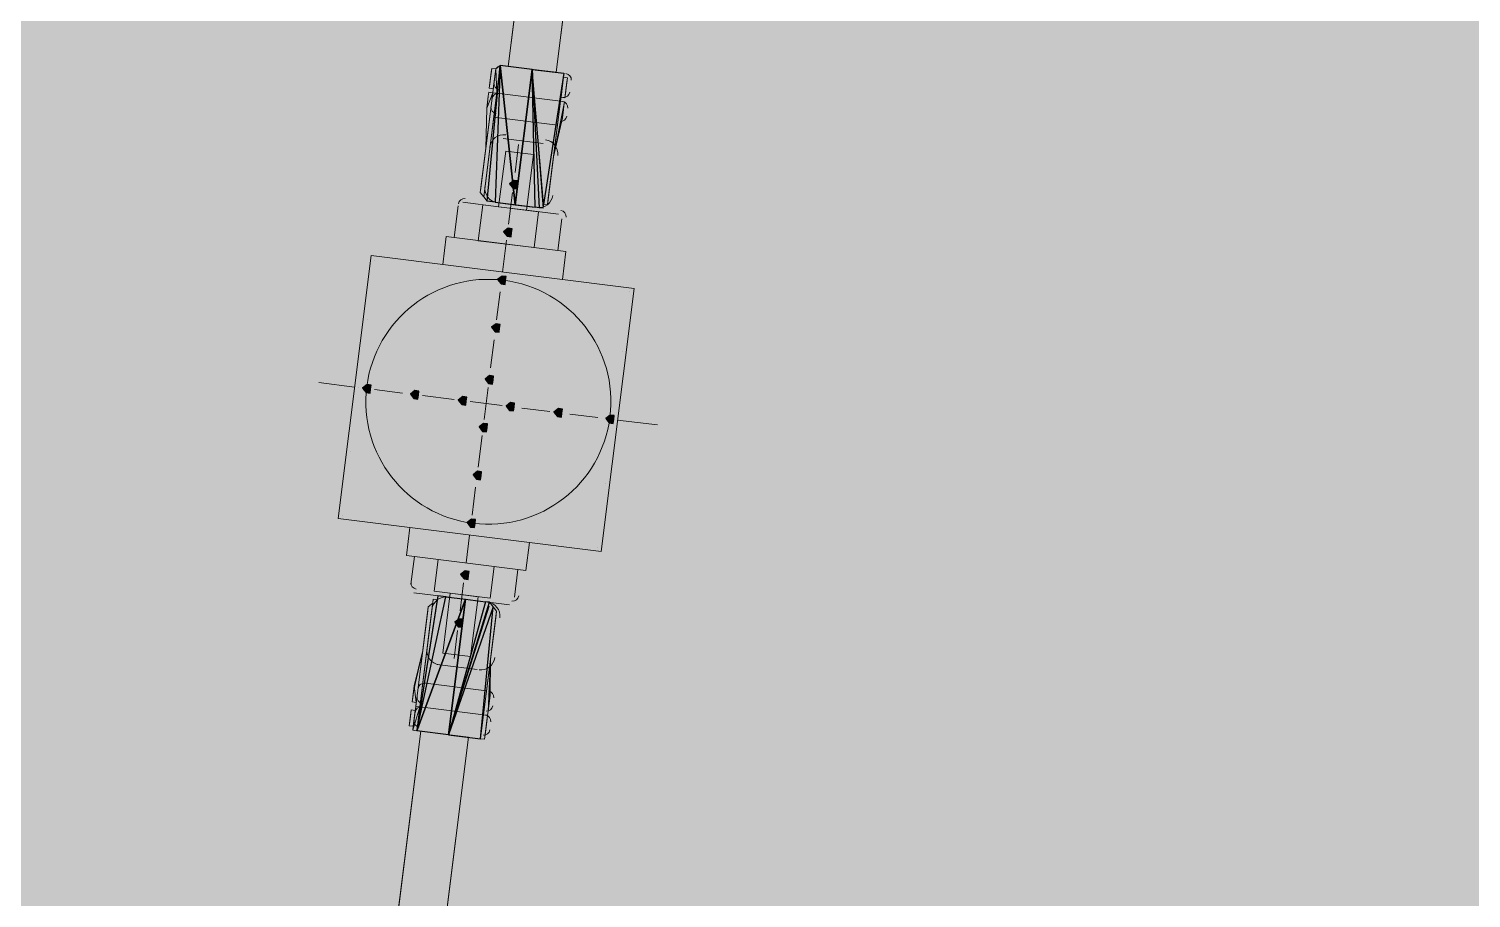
# Model space of a CAD drawing. Header units: metres. Extents: x -4 to 509425, y 7549 to 4732445.
# Drawn here: x 476029.564 to 476032.604, y 4719773.842 to 4719775.675 of the extents above; entities that cross this region are included whole.
import ezdxf

# ---------------------------------------------------------------- set-up
doc = ezdxf.new("R2010")
doc.units = ezdxf.units.M
doc.header["$LTSCALE"] = 0.01
doc.header["$MEASUREMENT"] = 0
doc.layers.get('0').update_dxf_attribs({"lineweight": 0})
doc.layers.add('_SUBESTACIÓN', color=1, linetype='Continuous')
doc.layers.add('SUBESTACION LA VID', color=253, linetype='Continuous')

# ---------------------------------------------------------------- blocks, each defined once
blk = doc.blocks.new('A$Cfff6051d')
at = {"layer": 'SUBESTACION LA VID', "transparency": 33554687}
h = blk.add_hatch(color=256, dxfattribs=at)
h.dxf.hatch_style = 2
h.paths.add_polyline_path([(476030.5941, 4719775.346), (476030.5952, 4719775.3544), (476030.5868, 4719775.3555), (476030.5773, 4719775.3481), (476030.5847, 4719775.3387), (476030.5931, 4719775.3376)])
h = blk.add_hatch(color=256, dxfattribs=at)
h.dxf.hatch_style = 2
h.paths.add_polyline_path([(476030.5815, 4719775.2452), (476030.5826, 4719775.2536), (476030.5742, 4719775.2547), (476030.5647, 4719775.2473), (476030.5721, 4719775.2379), (476030.5805, 4719775.2368)])
h = blk.add_hatch(color=256, dxfattribs=at)
h.dxf.hatch_style = 2
h.paths.add_polyline_path([(476030.5689, 4719775.1444), (476030.5699, 4719775.1528), (476030.5615, 4719775.1539), (476030.5521, 4719775.1465), (476030.5594, 4719775.1371), (476030.5678, 4719775.136)])
h = blk.add_hatch(color=256, dxfattribs=at)
h.dxf.hatch_style = 2
h.paths.add_polyline_path([(476030.5562, 4719775.0436), (476030.5573, 4719775.052), (476030.5489, 4719775.0531), (476030.5394, 4719775.0457), (476030.5468, 4719775.0363), (476030.5552, 4719775.0352)])
h = blk.add_hatch(color=256, dxfattribs=at)
h.dxf.hatch_style = 2
h.paths.add_polyline_path([(476030.5425, 4719774.9344), (476030.5436, 4719774.9428), (476030.5352, 4719774.9438), (476030.5257, 4719774.9365), (476030.5331, 4719774.927), (476030.5415, 4719774.926)])
h = blk.add_hatch(color=256, dxfattribs=at)
h.dxf.hatch_style = 2
h.paths.add_polyline_path([(476030.2842, 4719774.9156), (476030.2853, 4719774.924), (476030.2769, 4719774.925), (476030.2674, 4719774.9177), (476030.2748, 4719774.9082), (476030.2832, 4719774.9072)])
h = blk.add_hatch(color=256, dxfattribs=at)
h.dxf.hatch_style = 2
h.paths.add_polyline_path([(476030.385, 4719774.9029), (476030.3861, 4719774.9113), (476030.3777, 4719774.9124), (476030.3682, 4719774.9051), (476030.3756, 4719774.8956), (476030.384, 4719774.8945)])
h = blk.add_hatch(color=256, dxfattribs=at)
h.dxf.hatch_style = 2
h.paths.add_polyline_path([(476030.4858, 4719774.8903), (476030.4869, 4719774.8987), (476030.4785, 4719774.8998), (476030.469, 4719774.8924), (476030.4764, 4719774.883), (476030.4848, 4719774.8819)])
h = blk.add_hatch(color=256, dxfattribs=at)
h.dxf.hatch_style = 2
h.paths.add_polyline_path([(476030.5866, 4719774.8777), (476030.5877, 4719774.8861), (476030.5793, 4719774.8871), (476030.5698, 4719774.8798), (476030.5772, 4719774.8703), (476030.5856, 4719774.8693)])
h = blk.add_hatch(color=256, dxfattribs=at)
h.dxf.hatch_style = 2
h.paths.add_polyline_path([(476030.6874, 4719774.865), (476030.6885, 4719774.8734), (476030.6801, 4719774.8745), (476030.6706, 4719774.8671), (476030.678, 4719774.8577), (476030.6864, 4719774.8566)])
h = blk.add_hatch(color=256, dxfattribs=at)
h.dxf.hatch_style = 2
h.paths.add_polyline_path([(476030.7966, 4719774.8513), (476030.7977, 4719774.8597), (476030.7893, 4719774.8608), (476030.7798, 4719774.8534), (476030.7872, 4719774.844), (476030.7956, 4719774.8429)])
h = blk.add_hatch(color=256, dxfattribs=at)
h.dxf.hatch_style = 2
h.paths.add_polyline_path([(476030.5299, 4719774.8336), (476030.531, 4719774.842), (476030.5226, 4719774.843), (476030.5131, 4719774.8357), (476030.5205, 4719774.8262), (476030.5289, 4719774.8252)])
h = blk.add_hatch(color=256, dxfattribs=at)
h.dxf.hatch_style = 2
h.paths.add_polyline_path([(476030.5173, 4719774.7328), (476030.5183, 4719774.7412), (476030.5099, 4719774.7422), (476030.5005, 4719774.7349), (476030.5078, 4719774.7254), (476030.5162, 4719774.7244)])
h = blk.add_hatch(color=256, dxfattribs=at)
h.dxf.hatch_style = 2
h.paths.add_polyline_path([(476030.5046, 4719774.632), (476030.5057, 4719774.6404), (476030.4973, 4719774.6414), (476030.4878, 4719774.6341), (476030.4952, 4719774.6246), (476030.5036, 4719774.6236)])
h = blk.add_hatch(color=256, dxfattribs=at)
h.dxf.hatch_style = 2
h.paths.add_polyline_path([(476030.4909, 4719774.5228), (476030.492, 4719774.5312), (476030.4836, 4719774.5322), (476030.4741, 4719774.5249), (476030.4815, 4719774.5154), (476030.4899, 4719774.5144)])
h = blk.add_hatch(color=256, dxfattribs=at)
h.dxf.hatch_style = 2
h.paths.add_polyline_path([(476030.4783, 4719774.422), (476030.4794, 4719774.4304), (476030.471, 4719774.4314), (476030.4615, 4719774.4241), (476030.4689, 4719774.4146), (476030.4773, 4719774.4136)])
at = {"layer": 'SUBESTACION LA VID', "lineweight": 15}
for p, q in [((476030.7554, 4719777.0408), (476030.5743, 4719775.5959)), ((476030.8562, 4719777.0282), (476030.6751, 4719775.5833)), ((476030.5354, 4719775.5581), (476030.5386, 4719775.5833)), ((476030.5575, 4719775.598), (476030.6919, 4719775.5812)), ((476030.6982, 4719775.5633), (476030.695, 4719775.5381)), ((476030.5291, 4719775.5077), (476030.5312, 4719775.5245)), ((476030.5501, 4719775.5392), (476030.6845, 4719775.5224)), ((476030.6845, 4719775.5224), (476030.5501, 4719775.5392)), ((476030.527, 4719775.4227), (476030.5291, 4719775.5077)), ((476030.6908, 4719775.5045), (476030.6887, 4719775.4877)), ((476030.6782, 4719775.472), (476030.5438, 4719775.4888)), ((476030.6698, 4719775.4048), (476030.6887, 4719775.4877)), ((476030.5637, 4719775.4437), (476030.6477, 4719775.4331)), ((476030.5889, 4719775.3723), (476030.5963, 4719775.4311)), ((476030.5164, 4719775.3387), (476030.527, 4719775.4227)), ((476030.6698, 4719775.4048), (476030.6592, 4719775.3208)), ((476030.4786, 4719775.3093), (476030.5542, 4719775.2998)), ((476030.6309, 4719775.2987), (476030.5469, 4719775.3093)), ((476030.5752, 4719775.2631), (476030.5836, 4719775.3303)), ((476030.4607, 4719775.2348), (476030.4692, 4719775.302)), ((476030.5542, 4719775.2998), (476030.613, 4719775.2924)), ((476030.613, 4719775.2924), (476030.6802, 4719775.284)), ((476030.6792, 4719775.2074), (476030.6876, 4719775.2746)), ((476030.4366, 4719775.178), (476030.4439, 4719775.2369)), ((476030.4439, 4719775.2369), (476030.696, 4719775.2053)), ((476030.5626, 4719775.1623), (476030.571, 4719775.2295)), ((476030.2927, 4719775.1876), (476030.2927, 4719775.1876)), ((476030.6886, 4719775.1465), (476030.696, 4719775.2053)), ((476030.4271, 4719775.1707), (476030.4271, 4719775.1707)), ((476030.5615, 4719775.1539), (476030.5615, 4719775.1539)), ((476030.7043, 4719775.1359), (476030.7043, 4719775.1359)), ((476030.5499, 4719775.0615), (476030.5573, 4719775.1203)), ((476030.8303, 4719775.1202), (476030.8303, 4719775.1202)), ((476030.2769, 4719775.0616), (476030.2769, 4719775.0616)), ((476030.5373, 4719774.9606), (476030.5447, 4719775.0195)), ((476030.8145, 4719774.9942), (476030.8145, 4719774.9942)), ((476030.2506, 4719774.9198), (476030.175, 4719774.9293)), ((476030.259, 4719774.9187), (476030.259, 4719774.9187)), ((476030.3514, 4719774.9072), (476030.2926, 4719774.9145)), ((476030.5236, 4719774.8514), (476030.532, 4719774.9186)), ((476030.4606, 4719774.8935), (476030.3934, 4719774.9019)), ((476030.5614, 4719774.8808), (476030.4942, 4719774.8893)), ((476030.6622, 4719774.8682), (476030.6034, 4719774.8756)), ((476030.763, 4719774.8556), (476030.7042, 4719774.8629)), ((476030.7966, 4719774.8513), (476030.7966, 4719774.8513)), ((476030.889, 4719774.8398), (476030.805, 4719774.8503)), ((476030.511, 4719774.7506), (476030.5194, 4719774.8178)), ((476030.2422, 4719774.7843), (476030.2422, 4719774.7843)), ((476030.4983, 4719774.6498), (476030.5057, 4719774.7086)), ((476030.7798, 4719774.7169), (476030.7798, 4719774.7169)), ((476030.2253, 4719774.6499), (476030.2253, 4719774.6499)), ((476030.3597, 4719774.6331), (476030.3597, 4719774.6331)), ((476030.3671, 4719774.6236), (476030.3597, 4719774.5648)), ((476030.4941, 4719774.6162), (476030.4941, 4719774.6162)), ((476030.4857, 4719774.549), (476030.4931, 4719774.6078)), ((476030.6191, 4719774.592), (476030.6117, 4719774.5332)), ((476030.6369, 4719774.5983), (476030.6369, 4719774.5983)), ((476030.7629, 4719774.5825), (476030.7629, 4719774.5825)), ((476030.3597, 4719774.5648), (476030.6117, 4719774.5332)), ((476030.3765, 4719774.5627), (476030.3691, 4719774.5039)), ((476030.5949, 4719774.5353), (476030.5875, 4719774.4765)), ((476030.4731, 4719774.4482), (476030.4804, 4719774.507)), ((476030.3754, 4719774.4861), (476030.451, 4719774.4766)), ((476030.5266, 4719774.4671), (476030.4426, 4719774.4776)), ((476030.4521, 4719774.485), (476030.5109, 4719774.4776)), ((476030.5098, 4719774.4692), (476030.577, 4719774.4608)), ((476030.4048, 4719774.4483), (476030.3943, 4719774.3642)), ((476030.5371, 4719774.3463), (476030.5476, 4719774.4303)), ((476030.4604, 4719774.3474), (476030.4678, 4719774.4062)), ((476030.3943, 4719774.3642), (476030.3753, 4719774.2813)), ((476030.5371, 4719774.3463), (476030.535, 4719774.2613)), ((476030.4247, 4719774.3348), (476030.5087, 4719774.3243)), ((476030.3753, 4719774.2813), (476030.3732, 4719774.2645)), ((476030.5287, 4719774.2791), (476030.3942, 4719774.296)), ((476030.3879, 4719774.2456), (476030.5223, 4719774.2287)), ((476030.5223, 4719774.2287), (476030.3879, 4719774.2456)), ((476030.5328, 4719774.2445), (476030.535, 4719774.2613)), ((476030.369, 4719774.2309), (476030.3669, 4719774.2141)), ((476030.39, 4719774.1941), (476029.7192, 4719768.8431)), ((476030.3816, 4719774.1952), (476030.516, 4719774.1783)), ((476030.5265, 4719774.1941), (476030.5286, 4719774.2109)), ((476030.4908, 4719774.1815), (476029.82, 4719768.8305))]:
    blk.add_line(p, q, dxfattribs=at)
at = {"layer": 'SUBESTACION LA VID', "lineweight": 0}
for p, q in [((476030.5344, 4719775.5497), (476030.5396, 4719775.5917)), ((476030.5344, 4719775.5497), (476030.5386, 4719775.5833)), ((476030.5354, 4719775.5581), (476030.5386, 4719775.5833)), ((476030.5428, 4719775.5487), (476030.548, 4719775.5907)), ((476030.5501, 4719775.5392), (476030.5564, 4719775.5896)), ((476030.6487, 4719775.305), (476030.6919, 4719775.5812)), ((476030.6856, 4719775.5308), (476030.6908, 4719775.5728)), ((476030.694, 4719775.5297), (476030.6982, 4719775.5633)), ((476030.5291, 4719775.5077), (476030.5417, 4719775.5403)), ((476030.5291, 4719775.5077), (476030.5417, 4719775.5403)), ((476030.5291, 4719775.5077), (476030.5323, 4719775.5329)), ((476030.5291, 4719775.5077), (476030.5323, 4719775.5329)), ((476030.5291, 4719775.5077), (476030.5323, 4719775.5329)), ((476030.6698, 4719775.4048), (476030.6845, 4719775.5224)), ((476030.6698, 4719775.4048), (476030.6929, 4719775.5213)), ((476030.6698, 4719775.4048), (476030.6929, 4719775.5213)), ((476030.6698, 4719775.4048), (476030.6919, 4719775.5129)), ((476030.6698, 4719775.4048), (476030.6919, 4719775.5129)), ((476030.4153, 4719774.464), (476030.3879, 4719774.2456)), ((476030.5424, 4719774.4566), (476030.516, 4719774.1783)), ((476030.5371, 4719774.3463), (476030.5223, 4719774.2287)), ((476030.5371, 4719774.3463), (476030.5318, 4719774.2361)), ((476030.5371, 4719774.3463), (476030.5318, 4719774.2361)), ((476030.5371, 4719774.3463), (476030.5318, 4719774.2361)), ((476030.5371, 4719774.3463), (476030.5318, 4719774.2361)), ((476030.3764, 4719774.2897), (476030.3722, 4719774.2561)), ((476030.3764, 4719774.2897), (476030.3722, 4719774.2561)), ((476030.3764, 4719774.2897), (476030.3722, 4719774.2561)), ((476030.3764, 4719774.2897), (476030.3806, 4719774.255)), ((476030.3764, 4719774.2897), (476030.3806, 4719774.255)), ((476030.3701, 4719774.2393), (476030.3659, 4719774.2057)), ((476030.3701, 4719774.2393), (476030.3659, 4719774.2057)), ((476030.3785, 4719774.2382), (476030.3743, 4719774.2046)), ((476030.5297, 4719774.2193), (476030.5255, 4719774.1857)), ((476030.39, 4719774.1941), (476030.4908, 4719774.1815))]:
    blk.add_line(p, q, dxfattribs=at)
at = {"layer": 'SUBESTACION LA VID', "lineweight": 15}
for points in [[(476030.7554, 4719777.0408), (476030.8562, 4719777.0282), (476030.6751, 4719775.5833), (476030.5743, 4719775.5959), (476030.7554, 4719777.0408)], [(476030.5164, 4719775.3387), (476030.5154, 4719775.3303), (476030.5227, 4719775.3208), (476030.5301, 4719775.3114), (476030.5469, 4719775.3093), (476030.5889, 4719775.304), (476030.6247, 4719775.5896), (476030.5575, 4719775.598), (476030.548, 4719775.5907), (476030.5396, 4719775.5917), (476030.5386, 4719775.5833), (476030.5354, 4719775.5581), (476030.5344, 4719775.5497), (476030.5428, 4719775.5487), (476030.5417, 4719775.5403), (476030.5501, 4719775.5392), (476030.5417, 4719775.5403), (476030.5333, 4719775.5413), (476030.5323, 4719775.5329), (476030.5312, 4719775.5245), (476030.5291, 4719775.5077), (476030.527, 4719775.4227), (476030.5164, 4719775.3387)], [(476030.6592, 4719775.3208), (476030.6582, 4719775.3124), (476030.6571, 4719775.304), (476030.6487, 4719775.305), (476030.6477, 4719775.2966), (476030.6393, 4719775.2977), (476030.6309, 4719775.2987), (476030.5889, 4719775.304), (476030.6247, 4719775.5896), (476030.6919, 4719775.5812), (476030.6908, 4719775.5728), (476030.6992, 4719775.5717), (476030.6982, 4719775.5633), (476030.695, 4719775.5381), (476030.694, 4719775.5297), (476030.6856, 4719775.5308), (476030.6845, 4719775.5224), (476030.6929, 4719775.5213), (476030.6919, 4719775.5129), (476030.6908, 4719775.5045), (476030.6887, 4719775.4877), (476030.6698, 4719775.4048), (476030.6592, 4719775.3208)], [(476030.5542, 4719775.2998), (476030.569, 4719775.4174), (476030.6278, 4719775.4101), (476030.613, 4719775.2924)], [(476030.5206, 4719775.304), (476030.5111, 4719775.2284), (476030.6288, 4719775.2137), (476030.6382, 4719775.2893), (476030.5206, 4719775.304)], [(476030.8398, 4719775.1275), (476030.7703, 4719774.5731), (476030.2159, 4719774.6426), (476030.2854, 4719775.197), (476030.8398, 4719775.1275)], [(476030.4185, 4719774.4892), (476030.4269, 4719774.5564), (476030.5445, 4719774.5417), (476030.5361, 4719774.4745), (476030.4185, 4719774.4892)], [(476030.4048, 4719774.4483), (476030.4059, 4719774.4567), (476030.4153, 4719774.464), (476030.4164, 4719774.4724), (476030.4248, 4719774.4713), (476030.4258, 4719774.4797), (476030.4426, 4719774.4776), (476030.4846, 4719774.4724), (476030.4488, 4719774.1868), (476030.3816, 4719774.1952), (476030.3732, 4719774.1962), (476030.3743, 4719774.2046), (476030.3659, 4719774.2057), (476030.3669, 4719774.2141), (476030.369, 4719774.2309), (476030.3701, 4719774.2393), (476030.3785, 4719774.2382), (476030.3795, 4719774.2466), (476030.3879, 4719774.2456), (476030.3795, 4719774.2466), (476030.3806, 4719774.255), (476030.3722, 4719774.2561), (476030.3732, 4719774.2645), (476030.3753, 4719774.2813), (476030.3764, 4719774.2897), (476030.3943, 4719774.3642), (476030.4048, 4719774.4483)], [(476030.4521, 4719774.485), (476030.4363, 4719774.359), (476030.4951, 4719774.3516), (476030.5109, 4719774.4776)], [(476030.5476, 4719774.4303), (476030.5487, 4719774.4387), (476030.5497, 4719774.4471), (476030.5424, 4719774.4566), (476030.535, 4719774.4661), (476030.5266, 4719774.4671), (476030.4846, 4719774.4724), (476030.4488, 4719774.1868), (476030.516, 4719774.1783), (476030.5244, 4719774.1773), (476030.5255, 4719774.1857), (476030.5265, 4719774.1941), (476030.5286, 4719774.2109), (476030.5297, 4719774.2193), (476030.5307, 4719774.2277), (476030.5223, 4719774.2287), (476030.5307, 4719774.2277), (476030.5318, 4719774.2361), (476030.5328, 4719774.2445), (476030.535, 4719774.2613), (476030.536, 4719774.2697), (476030.5371, 4719774.3463), (476030.5476, 4719774.4303)], [(476030.39, 4719774.1941), (476030.4908, 4719774.1815), (476029.82, 4719768.8305), (476029.7192, 4719768.8431), (476030.39, 4719774.1941)]]:
    blk.add_lwpolyline(points, dxfattribs=at)
at = {"layer": 'SUBESTACION LA VID', "lineweight": 0}
for points in [[(476030.548, 4719775.5907), (476030.5417, 4719775.5403), (476030.5154, 4719775.3303), (476030.527, 4719775.4227)], [(476030.548, 4719775.5907), (476030.5417, 4719775.5403), (476030.5154, 4719775.3303)], [(476030.5575, 4719775.598), (476030.5227, 4719775.3208), (476030.5501, 4719775.5392)], [(476030.548, 4719775.5907), (476030.5501, 4719775.5392), (476030.5227, 4719775.3208), (476030.5501, 4719775.5392), (476030.548, 4719775.5907)], [(476030.5301, 4719775.3114), (476030.5575, 4719775.598), (476030.5301, 4719775.3114)], [(476030.5344, 4719775.5497), (476030.5396, 4719775.5917), (476030.5344, 4719775.5497)], [(476030.5354, 4719775.5581), (476030.5386, 4719775.5833), (476030.5354, 4719775.5581)], [(476030.5354, 4719775.5581), (476030.5386, 4719775.5833), (476030.5354, 4719775.5581)], [(476030.5428, 4719775.5487), (476030.548, 4719775.5907), (476030.5428, 4719775.5487)], [(476030.5428, 4719775.5487), (476030.548, 4719775.5907), (476030.5428, 4719775.5487), (476030.548, 4719775.5907)], [(476030.6393, 4719775.2977), (476030.6247, 4719775.5896), (476030.6477, 4719775.2966)], [(476030.6571, 4719775.304), (476030.6845, 4719775.5224), (476030.6919, 4719775.5812)], [(476030.6571, 4719775.304), (476030.6845, 4719775.5224), (476030.6908, 4719775.5728)], [(476030.6571, 4719775.304), (476030.6845, 4719775.5224), (476030.6908, 4719775.5728)], [(476030.6845, 4719775.5224), (476030.6908, 4719775.5728), (476030.6845, 4719775.5224)], [(476030.694, 4719775.5297), (476030.6992, 4719775.5717), (476030.694, 4719775.5297)], [(476030.694, 4719775.5297), (476030.6992, 4719775.5717), (476030.694, 4719775.5297)], [(476030.694, 4719775.5297), (476030.6992, 4719775.5717), (476030.694, 4719775.5297)], [(476030.694, 4719775.5297), (476030.6992, 4719775.5717), (476030.694, 4719775.5297), (476030.6982, 4719775.5633)], [(476030.695, 4719775.5381), (476030.6982, 4719775.5633), (476030.695, 4719775.5381)], [(476030.695, 4719775.5381), (476030.6982, 4719775.5633), (476030.695, 4719775.5381)], [(476030.527, 4719775.4227), (476030.5417, 4719775.5403), (476030.527, 4719775.4227)], [(476030.5291, 4719775.5077), (476030.5323, 4719775.5329), (476030.5291, 4719775.5077)], [(476030.5291, 4719775.5077), (476030.5323, 4719775.5329), (476030.5291, 4719775.5077)], [(476030.6582, 4719775.3124), (476030.6845, 4719775.5224), (476030.6582, 4719775.3124), (476030.6698, 4719775.4048)], [(476030.6698, 4719775.4048), (476030.6919, 4719775.5129), (476030.6887, 4719775.4877)], [(476030.6887, 4719775.4877), (476030.6919, 4719775.5129), (476030.6887, 4719775.4877)], [(476030.6919, 4719775.5129), (476030.6887, 4719775.4877), (476030.6908, 4719775.5045)], [(476030.3732, 4719774.1962), (476030.3879, 4719774.2456), (476030.4153, 4719774.464), (476030.3879, 4719774.2456), (476030.3732, 4719774.1962)], [(476030.3879, 4719774.2456), (476030.3816, 4719774.1952), (476030.4164, 4719774.4724)], [(476030.4248, 4719774.4713), (476030.3816, 4719774.1952), (476030.4248, 4719774.4713)], [(476030.534, 4719774.4577), (476030.4488, 4719774.1868), (476030.5424, 4719774.4566)], [(476030.3732, 4719774.1962), (476030.3795, 4719774.2466), (476030.4059, 4719774.4567), (476030.3943, 4719774.3642)], [(476030.3732, 4719774.1962), (476030.3795, 4719774.2466), (476030.4059, 4719774.4567)], [(476030.5497, 4719774.4471), (476030.5223, 4719774.2287), (476030.516, 4719774.1783)], [(476030.5497, 4719774.4471), (476030.5223, 4719774.2287), (476030.516, 4719774.1783)], [(476030.5497, 4719774.4471), (476030.5223, 4719774.2287), (476030.516, 4719774.1783)], [(476030.5487, 4719774.4387), (476030.5223, 4719774.2287), (476030.5487, 4719774.4387), (476030.5371, 4719774.3463)], [(476030.3943, 4719774.3642), (476030.3795, 4719774.2466), (476030.3943, 4719774.3642)], [(476030.5371, 4719774.3463), (476030.5318, 4719774.2361), (476030.536, 4719774.2697)], [(476030.3753, 4719774.2813), (476030.3732, 4719774.2645), (476030.3764, 4719774.2897)], [(476030.3764, 4719774.2897), (476030.3732, 4719774.2645), (476030.3764, 4719774.2897)], [(476030.3785, 4719774.2382), (476030.3732, 4719774.1962), (476030.3795, 4719774.2466)], [(476030.3795, 4719774.2466), (476030.3732, 4719774.1962), (476030.3795, 4719774.2466), (476030.3732, 4719774.1962)], [(476030.536, 4719774.2697), (476030.5318, 4719774.2361), (476030.536, 4719774.2697)], [(476030.536, 4719774.2697), (476030.5328, 4719774.2445), (476030.536, 4719774.2697)], [(476030.3701, 4719774.2393), (476030.3659, 4719774.2057), (476030.3701, 4719774.2393), (476030.3659, 4719774.2057)], [(476030.3701, 4719774.2393), (476030.3659, 4719774.2057), (476030.3701, 4719774.2393)], [(476030.369, 4719774.2309), (476030.3659, 4719774.2057), (476030.369, 4719774.2309)], [(476030.5223, 4719774.2287), (476030.516, 4719774.1783), (476030.5223, 4719774.2287), (476030.516, 4719774.1783)], [(476030.5307, 4719774.2277), (476030.5244, 4719774.1773), (476030.5307, 4719774.2277)], [(476030.5307, 4719774.2277), (476030.5244, 4719774.1773), (476030.5297, 4719774.2193)], [(476030.5297, 4719774.2193), (476030.5255, 4719774.1857), (476030.5297, 4719774.2193)], [(476030.5297, 4719774.2193), (476030.5255, 4719774.1857), (476030.5297, 4719774.2193), (476030.5255, 4719774.1857)], [(476030.5297, 4719774.2193), (476030.5255, 4719774.1857), (476030.5286, 4719774.2109)], [(476030.5255, 4719774.1857), (476030.5286, 4719774.2109), (476030.5265, 4719774.1941)]]:
    blk.add_lwpolyline(points, dxfattribs=at)
at = {"layer": 'SUBESTACION LA VID'}
for points in [[(476030.6247, 4719775.5896), (476030.5575, 4719775.598), (476030.5889, 4719775.304)], [(476030.6919, 4719775.5812), (476030.6487, 4719775.305), (476030.6247, 4719775.5896)], [(476030.5941, 4719775.346), (476030.5952, 4719775.3544), (476030.5868, 4719775.3555), (476030.5773, 4719775.3481), (476030.5847, 4719775.3387), (476030.5931, 4719775.3376)], [(476030.5815, 4719775.2452), (476030.5826, 4719775.2536), (476030.5742, 4719775.2547), (476030.5647, 4719775.2473), (476030.5721, 4719775.2379), (476030.5805, 4719775.2368)], [(476030.5689, 4719775.1444), (476030.5699, 4719775.1528), (476030.5615, 4719775.1539), (476030.5521, 4719775.1465), (476030.5594, 4719775.1371), (476030.5678, 4719775.136)], [(476030.5562, 4719775.0436), (476030.5573, 4719775.052), (476030.5489, 4719775.0531), (476030.5394, 4719775.0457), (476030.5468, 4719775.0363), (476030.5552, 4719775.0352)], [(476030.5425, 4719774.9344), (476030.5436, 4719774.9428), (476030.5352, 4719774.9438), (476030.5257, 4719774.9365), (476030.5331, 4719774.927), (476030.5415, 4719774.926)], [(476030.2842, 4719774.9156), (476030.2853, 4719774.924), (476030.2769, 4719774.925), (476030.2674, 4719774.9177), (476030.2748, 4719774.9082), (476030.2832, 4719774.9072)], [(476030.385, 4719774.9029), (476030.3861, 4719774.9113), (476030.3777, 4719774.9124), (476030.3682, 4719774.9051), (476030.3756, 4719774.8956), (476030.384, 4719774.8945)], [(476030.4858, 4719774.8903), (476030.4869, 4719774.8987), (476030.4785, 4719774.8998), (476030.469, 4719774.8924), (476030.4764, 4719774.883), (476030.4848, 4719774.8819)], [(476030.5866, 4719774.8777), (476030.5877, 4719774.8861), (476030.5793, 4719774.8871), (476030.5698, 4719774.8798), (476030.5772, 4719774.8703), (476030.5856, 4719774.8693)], [(476030.6874, 4719774.865), (476030.6885, 4719774.8734), (476030.6801, 4719774.8745), (476030.6706, 4719774.8671), (476030.678, 4719774.8577), (476030.6864, 4719774.8566)], [(476030.7966, 4719774.8513), (476030.7977, 4719774.8597), (476030.7893, 4719774.8608), (476030.7798, 4719774.8534), (476030.7872, 4719774.844), (476030.7956, 4719774.8429)], [(476030.5299, 4719774.8336), (476030.531, 4719774.842), (476030.5226, 4719774.843), (476030.5131, 4719774.8357), (476030.5205, 4719774.8262), (476030.5289, 4719774.8252)], [(476030.5173, 4719774.7328), (476030.5183, 4719774.7412), (476030.5099, 4719774.7422), (476030.5005, 4719774.7349), (476030.5078, 4719774.7254), (476030.5162, 4719774.7244)], [(476030.5046, 4719774.632), (476030.5057, 4719774.6404), (476030.4973, 4719774.6414), (476030.4878, 4719774.6341), (476030.4952, 4719774.6246), (476030.5036, 4719774.6236)], [(476030.4909, 4719774.5228), (476030.492, 4719774.5312), (476030.4836, 4719774.5322), (476030.4741, 4719774.5249), (476030.4815, 4719774.5154), (476030.4899, 4719774.5144)], [(476030.4488, 4719774.1868), (476030.3816, 4719774.1952), (476030.4846, 4719774.4724)], [(476030.516, 4719774.1783), (476030.5424, 4719774.4566), (476030.4488, 4719774.1868)], [(476030.4783, 4719774.422), (476030.4794, 4719774.4304), (476030.471, 4719774.4314), (476030.4615, 4719774.4241), (476030.4689, 4719774.4146), (476030.4773, 4719774.4136)]]:
    blk.add_lwpolyline(points, close=True, dxfattribs=at)
at = {"layer": 'SUBESTACION LA VID', "lineweight": 0}
for points in [[(476030.6247, 4719775.5896), (476030.5575, 4719775.598), (476030.5889, 4719775.304)], [(476030.6919, 4719775.5812), (476030.6487, 4719775.305), (476030.6247, 4719775.5896)], [(476030.5941, 4719775.346), (476030.5952, 4719775.3544), (476030.5868, 4719775.3555), (476030.5773, 4719775.3481), (476030.5847, 4719775.3387), (476030.5931, 4719775.3376)], [(476030.5815, 4719775.2452), (476030.5826, 4719775.2536), (476030.5742, 4719775.2547), (476030.5647, 4719775.2473), (476030.5721, 4719775.2379), (476030.5805, 4719775.2368)], [(476030.5689, 4719775.1444), (476030.5699, 4719775.1528), (476030.5615, 4719775.1539), (476030.5521, 4719775.1465), (476030.5594, 4719775.1371), (476030.5678, 4719775.136)], [(476030.5562, 4719775.0436), (476030.5573, 4719775.052), (476030.5489, 4719775.0531), (476030.5394, 4719775.0457), (476030.5468, 4719775.0363), (476030.5552, 4719775.0352)], [(476030.5425, 4719774.9344), (476030.5436, 4719774.9428), (476030.5352, 4719774.9438), (476030.5257, 4719774.9365), (476030.5331, 4719774.927), (476030.5415, 4719774.926)], [(476030.2842, 4719774.9156), (476030.2853, 4719774.924), (476030.2769, 4719774.925), (476030.2674, 4719774.9177), (476030.2748, 4719774.9082), (476030.2832, 4719774.9072)], [(476030.385, 4719774.9029), (476030.3861, 4719774.9113), (476030.3777, 4719774.9124), (476030.3682, 4719774.9051), (476030.3756, 4719774.8956), (476030.384, 4719774.8945)], [(476030.4858, 4719774.8903), (476030.4869, 4719774.8987), (476030.4785, 4719774.8998), (476030.469, 4719774.8924), (476030.4764, 4719774.883), (476030.4848, 4719774.8819)], [(476030.5866, 4719774.8777), (476030.5877, 4719774.8861), (476030.5793, 4719774.8871), (476030.5698, 4719774.8798), (476030.5772, 4719774.8703), (476030.5856, 4719774.8693)], [(476030.6874, 4719774.865), (476030.6885, 4719774.8734), (476030.6801, 4719774.8745), (476030.6706, 4719774.8671), (476030.678, 4719774.8577), (476030.6864, 4719774.8566)], [(476030.7966, 4719774.8513), (476030.7977, 4719774.8597), (476030.7893, 4719774.8608), (476030.7798, 4719774.8534), (476030.7872, 4719774.844), (476030.7956, 4719774.8429)], [(476030.5299, 4719774.8336), (476030.531, 4719774.842), (476030.5226, 4719774.843), (476030.5131, 4719774.8357), (476030.5205, 4719774.8262), (476030.5289, 4719774.8252)], [(476030.5173, 4719774.7328), (476030.5183, 4719774.7412), (476030.5099, 4719774.7422), (476030.5005, 4719774.7349), (476030.5078, 4719774.7254), (476030.5162, 4719774.7244)], [(476030.5046, 4719774.632), (476030.5057, 4719774.6404), (476030.4973, 4719774.6414), (476030.4878, 4719774.6341), (476030.4952, 4719774.6246), (476030.5036, 4719774.6236)], [(476030.4909, 4719774.5228), (476030.492, 4719774.5312), (476030.4836, 4719774.5322), (476030.4741, 4719774.5249), (476030.4815, 4719774.5154), (476030.4899, 4719774.5144)], [(476030.4488, 4719774.1868), (476030.3816, 4719774.1952), (476030.4846, 4719774.4724)], [(476030.516, 4719774.1783), (476030.5424, 4719774.4566), (476030.4488, 4719774.1868)], [(476030.4783, 4719774.422), (476030.4794, 4719774.4304), (476030.471, 4719774.4314), (476030.4615, 4719774.4241), (476030.4689, 4719774.4146), (476030.4773, 4719774.4136)]]:
    blk.add_lwpolyline(points, close=True, dxfattribs=at)
at = {"layer": 'SUBESTACION LA VID'}
for points in [[(476030.5469, 4719775.3093), (476030.5469, 4719775.3093), (476030.5575, 4719775.598), (476030.5575, 4719775.598), (476030.5575, 4719775.598), (476030.5301, 4719775.3114), (476030.5301, 4719775.3114), (476030.5301, 4719775.3114), (476030.5469, 4719775.3093), (476030.5469, 4719775.3093)], [(476030.5889, 4719775.304), (476030.5889, 4719775.304), (476030.5469, 4719775.3093), (476030.5469, 4719775.3093), (476030.5469, 4719775.3093), (476030.5575, 4719775.598), (476030.5575, 4719775.598), (476030.5575, 4719775.598), (476030.5889, 4719775.304), (476030.5889, 4719775.304)], [(476030.5889, 4719775.304), (476030.5889, 4719775.304), (476030.6247, 4719775.5896), (476030.6247, 4719775.5896), (476030.6247, 4719775.5896), (476030.6309, 4719775.2987), (476030.6309, 4719775.2987), (476030.6309, 4719775.2987), (476030.5889, 4719775.304), (476030.5889, 4719775.304)], [(476030.6247, 4719775.5896), (476030.6247, 4719775.5896), (476030.6309, 4719775.2987), (476030.6309, 4719775.2987), (476030.6309, 4719775.2987), (476030.6393, 4719775.2977), (476030.6393, 4719775.2977), (476030.6393, 4719775.2977), (476030.6247, 4719775.5896), (476030.6247, 4719775.5896)], [(476030.4426, 4719774.4776), (476030.4426, 4719774.4776), (476030.3816, 4719774.1952), (476030.3816, 4719774.1952), (476030.3816, 4719774.1952), (476030.4258, 4719774.4797), (476030.4258, 4719774.4797), (476030.4258, 4719774.4797), (476030.4426, 4719774.4776), (476030.4426, 4719774.4776)], [(476030.4846, 4719774.4724), (476030.4846, 4719774.4724), (476030.4426, 4719774.4776), (476030.4426, 4719774.4776), (476030.4426, 4719774.4776), (476030.3816, 4719774.1952), (476030.3816, 4719774.1952), (476030.3816, 4719774.1952), (476030.4846, 4719774.4724), (476030.4846, 4719774.4724)], [(476030.4846, 4719774.4724), (476030.4846, 4719774.4724), (476030.4488, 4719774.1868), (476030.4488, 4719774.1868), (476030.4488, 4719774.1868), (476030.5266, 4719774.4671), (476030.5266, 4719774.4671), (476030.5266, 4719774.4671), (476030.4846, 4719774.4724), (476030.4846, 4719774.4724)], [(476030.4488, 4719774.1868), (476030.4488, 4719774.1868), (476030.5266, 4719774.4671), (476030.5266, 4719774.4671), (476030.5266, 4719774.4671), (476030.535, 4719774.4661), (476030.535, 4719774.4661), (476030.535, 4719774.4661), (476030.4488, 4719774.1868), (476030.4488, 4719774.1868)]]:
    blk.add_open_spline(points, degree=3, knots=[0, 0, 0, 0, 1, 1, 1, 2, 2, 2, 3, 3, 3, 3], dxfattribs=at)
at = {"layer": 'SUBESTACION LA VID', "lineweight": 0}
for points in [[(476030.5469, 4719775.3093), (476030.5469, 4719775.3093), (476030.5575, 4719775.598), (476030.5575, 4719775.598), (476030.5575, 4719775.598), (476030.5301, 4719775.3114), (476030.5301, 4719775.3114), (476030.5301, 4719775.3114), (476030.5469, 4719775.3093), (476030.5469, 4719775.3093)], [(476030.5889, 4719775.304), (476030.5889, 4719775.304), (476030.5469, 4719775.3093), (476030.5469, 4719775.3093), (476030.5469, 4719775.3093), (476030.5575, 4719775.598), (476030.5575, 4719775.598), (476030.5575, 4719775.598), (476030.5889, 4719775.304), (476030.5889, 4719775.304)], [(476030.5889, 4719775.304), (476030.5889, 4719775.304), (476030.6247, 4719775.5896), (476030.6247, 4719775.5896), (476030.6247, 4719775.5896), (476030.6309, 4719775.2987), (476030.6309, 4719775.2987), (476030.6309, 4719775.2987), (476030.5889, 4719775.304), (476030.5889, 4719775.304)], [(476030.6247, 4719775.5896), (476030.6247, 4719775.5896), (476030.6309, 4719775.2987), (476030.6309, 4719775.2987), (476030.6309, 4719775.2987), (476030.6393, 4719775.2977), (476030.6393, 4719775.2977), (476030.6393, 4719775.2977), (476030.6247, 4719775.5896), (476030.6247, 4719775.5896)], [(476030.4426, 4719774.4776), (476030.4426, 4719774.4776), (476030.3816, 4719774.1952), (476030.3816, 4719774.1952), (476030.3816, 4719774.1952), (476030.4258, 4719774.4797), (476030.4258, 4719774.4797), (476030.4258, 4719774.4797), (476030.4426, 4719774.4776), (476030.4426, 4719774.4776)], [(476030.4846, 4719774.4724), (476030.4846, 4719774.4724), (476030.4426, 4719774.4776), (476030.4426, 4719774.4776), (476030.4426, 4719774.4776), (476030.3816, 4719774.1952), (476030.3816, 4719774.1952), (476030.3816, 4719774.1952), (476030.4846, 4719774.4724), (476030.4846, 4719774.4724)], [(476030.4846, 4719774.4724), (476030.4846, 4719774.4724), (476030.4488, 4719774.1868), (476030.4488, 4719774.1868), (476030.4488, 4719774.1868), (476030.5266, 4719774.4671), (476030.5266, 4719774.4671), (476030.5266, 4719774.4671), (476030.4846, 4719774.4724), (476030.4846, 4719774.4724)], [(476030.4488, 4719774.1868), (476030.4488, 4719774.1868), (476030.5266, 4719774.4671), (476030.5266, 4719774.4671), (476030.5266, 4719774.4671), (476030.535, 4719774.4661), (476030.535, 4719774.4661), (476030.535, 4719774.4661), (476030.4488, 4719774.1868), (476030.4488, 4719774.1868)]]:
    blk.add_open_spline(points, degree=3, knots=[0, 0, 0, 0, 1, 1, 1, 2, 2, 2, 3, 3, 3, 3], dxfattribs=at)
at = {"layer": 'SUBESTACION LA VID', "lineweight": 15}
for points in [[(476030.5617, 4719775.5975), (476030.5547, 4719775.5984), (476030.5484, 4719775.5935), (476030.5475, 4719775.5865)], [(476030.5443, 4719775.5613), (476030.5435, 4719775.5543), (476030.5484, 4719775.548), (476030.5554, 4719775.5471)], [(476030.7071, 4719775.5665), (476030.708, 4719775.5734), (476030.7031, 4719775.5798), (476030.6961, 4719775.5807)], [(476030.5543, 4719775.5387), (476030.5473, 4719775.5396), (476030.541, 4719775.5347), (476030.5401, 4719775.5277)], [(476030.6997, 4719775.5077), (476030.7006, 4719775.5146), (476030.6957, 4719775.521), (476030.6887, 4719775.5219)], [(476030.6898, 4719775.5303), (476030.6967, 4719775.5294), (476030.7031, 4719775.5343), (476030.704, 4719775.5413)], [(476030.538, 4719775.5109), (476030.5372, 4719775.5039), (476030.5421, 4719775.4976), (476030.5491, 4719775.4967)], [(476030.6835, 4719775.4799), (476030.6904, 4719775.479), (476030.6968, 4719775.4839), (476030.6976, 4719775.4909)], [(476030.569, 4719775.4516), (476030.5527, 4719775.4536), (476030.5379, 4719775.4421), (476030.5359, 4719775.4258)], [(476030.6787, 4719775.4079), (476030.6807, 4719775.4242), (476030.6692, 4719775.439), (476030.653, 4719775.441)], [(476030.5254, 4719775.3418), (476030.5233, 4719775.3256), (476030.5348, 4719775.3108), (476030.5511, 4719775.3087)], [(476030.4839, 4719775.3172), (476030.4769, 4719775.318), (476030.4706, 4719775.3131), (476030.4697, 4719775.3061)], [(476030.6351, 4719775.2982), (476030.6513, 4719775.2962), (476030.6661, 4719775.3077), (476030.6682, 4719775.3239)], [(476030.6965, 4719775.2777), (476030.6974, 4719775.2847), (476030.6924, 4719775.291), (476030.6855, 4719775.2919)], [(476030.3697, 4719774.5081), (476030.3688, 4719774.5012), (476030.3737, 4719774.4948), (476030.3807, 4719774.4939)], [(476030.4468, 4719774.4771), (476030.4306, 4719774.4791), (476030.4158, 4719774.4676), (476030.4137, 4719774.4514)], [(476030.5565, 4719774.4335), (476030.5586, 4719774.4497), (476030.5471, 4719774.4645), (476030.5308, 4719774.4666)], [(476030.5823, 4719774.4687), (476030.5892, 4719774.4678), (476030.5956, 4719774.4727), (476030.5965, 4719774.4797)], [(476030.4032, 4719774.3674), (476030.4012, 4719774.3511), (476030.4127, 4719774.3363), (476030.4289, 4719774.3343)], [(476030.5129, 4719774.3238), (476030.5292, 4719774.3217), (476030.544, 4719774.3332), (476030.546, 4719774.3495)], [(476030.3985, 4719774.2955), (476030.3915, 4719774.2963), (476030.3851, 4719774.2914), (476030.3843, 4719774.2844)], [(476030.5439, 4719774.2644), (476030.5447, 4719774.2714), (476030.5398, 4719774.2777), (476030.5329, 4719774.2786)], [(476030.3921, 4719774.2451), (476030.3852, 4719774.2459), (476030.3788, 4719774.241), (476030.3779, 4719774.234)], [(476030.3822, 4719774.2676), (476030.3813, 4719774.2607), (476030.3862, 4719774.2543), (476030.3932, 4719774.2535)], [(476030.5276, 4719774.2366), (476030.5345, 4719774.2357), (476030.5409, 4719774.2407), (476030.5418, 4719774.2476)], [(476030.3758, 4719774.2172), (476030.375, 4719774.2103), (476030.3799, 4719774.2039), (476030.3869, 4719774.2031)], [(476030.5376, 4719774.214), (476030.5384, 4719774.221), (476030.5335, 4719774.2273), (476030.5265, 4719774.2282)], [(476030.5213, 4719774.1862), (476030.5282, 4719774.1853), (476030.5346, 4719774.1903), (476030.5355, 4719774.1972)]]:
    blk.add_open_spline(points, degree=3, dxfattribs=at)
blk.add_open_spline([(476030.5647, 4719775.1449), (476030.4232, 4719775.1627), (476030.2941, 4719775.0623), (476030.2763, 4719774.9208), (476030.2586, 4719774.7793), (476030.3589, 4719774.6502), (476030.5004, 4719774.6325), (476030.6419, 4719774.6148), (476030.771, 4719774.7151), (476030.7888, 4719774.8566), (476030.8065, 4719774.9981), (476030.7062, 4719775.1272), (476030.5647, 4719775.1449)], degree=3, knots=[0, 0, 0, 0, 1, 1, 1, 2, 2, 2, 3, 3, 3, 4, 4, 4, 4], dxfattribs=at)

msp = doc.modelspace()

# ---------------------------------------------------------------- hatches: boundary and pattern name
at = {"layer": '_SUBESTACIÓN', "transparency": 33554559}
h = msp.add_hatch(color=1, dxfattribs=at)
h.dxf.hatch_style = 1
h.paths.add_polyline_path([(475968.6399, 4719805.825), (476089.9386, 4719790.615), (476078.1686, 4719696.74), (475956.8686, 4719711.9502)])

# ---------------------------------------------------------------- block references
at = {"linetype": 'Continuous'}
msp.add_blockref('A$Cfff6051d', (0, 0), dxfattribs=at)

doc.saveas('drawing.dxf')
